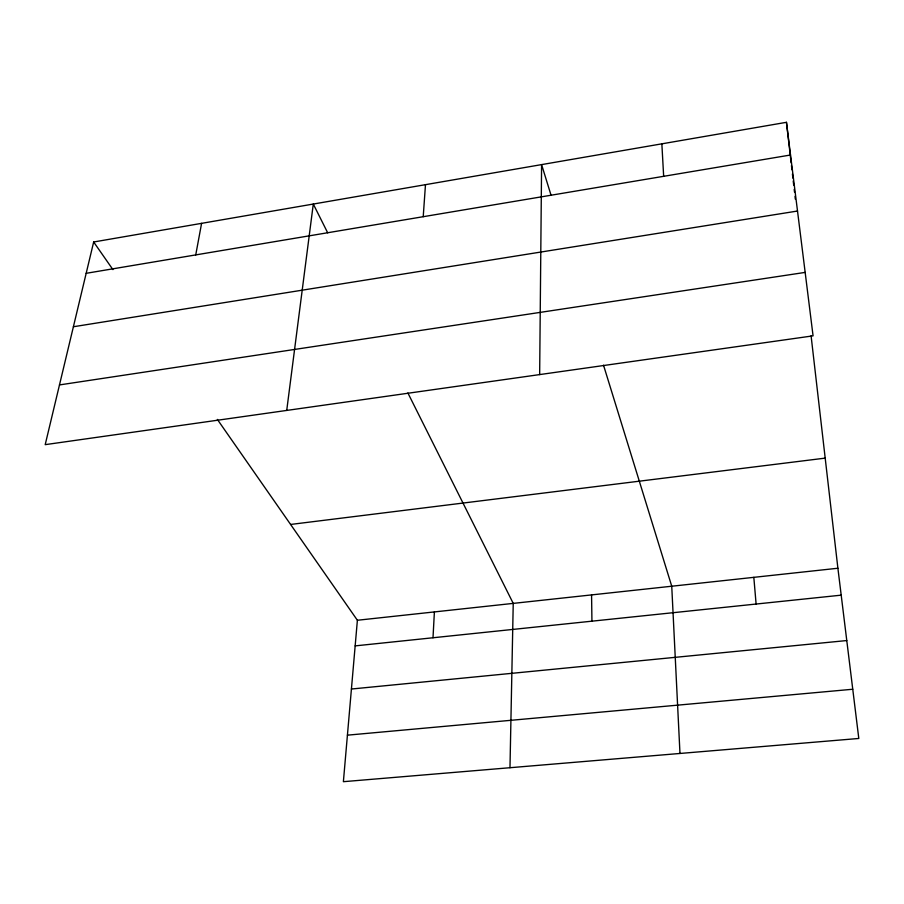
<?xml version="1.0" encoding="UTF-8"?>
<svg xmlns="http://www.w3.org/2000/svg" width="904" height="904" viewBox="0 0 904 904"><rect width="100%" height="100%" fill="white"/><g stroke="black" fill="none" stroke-linecap="round" stroke-linejoin="round"><path stroke-width="1.36" d="M539.654 374.595L541.598 164.607L551.067 195.298M509.98 767.711L513.235 603.386L407.873 392.957M433.005 637.761L434.395 611.918M423.219 216.7L425.479 184.665M217.355 419.411L357.385 620.257L343.384 781.689L858.8 738.466L837.895 568.243L811.08 335.768M286.726 410.427L313.292 204.044L327.7 232.837M195.739 254.917L201.592 223.344M93.666 241.989L45.2 444.655L813.069 335.847L786.457 122.311L93.666 241.989L112.921 269.618M86.174 273.313L790.537 155.002M73.394 326.751L797.52 211.027M59.483 384.923L805.17 272.398M290.591 524.456L825.194 458.125M357.385 620.257L837.895 568.243M355.159 645.885L841.206 595.16M351.419 689.029L846.777 640.552M347.418 735.167L852.754 689.244M603.522 365.205L671.74 586.221L679.977 753.461M786.457 122.311L791.136 162.81M791.452 165.601L791.938 169.794M792.424 173.986L792.898 178.178M793.226 180.969L793.712 185.15M794.198 189.343L794.514 192.134M795 196.326L795.317 199.129M753.823 577.34L756.106 604.041M661.852 143.838L663.66 176.314M591.566 594.9L591.939 621.172"/></g></svg>
